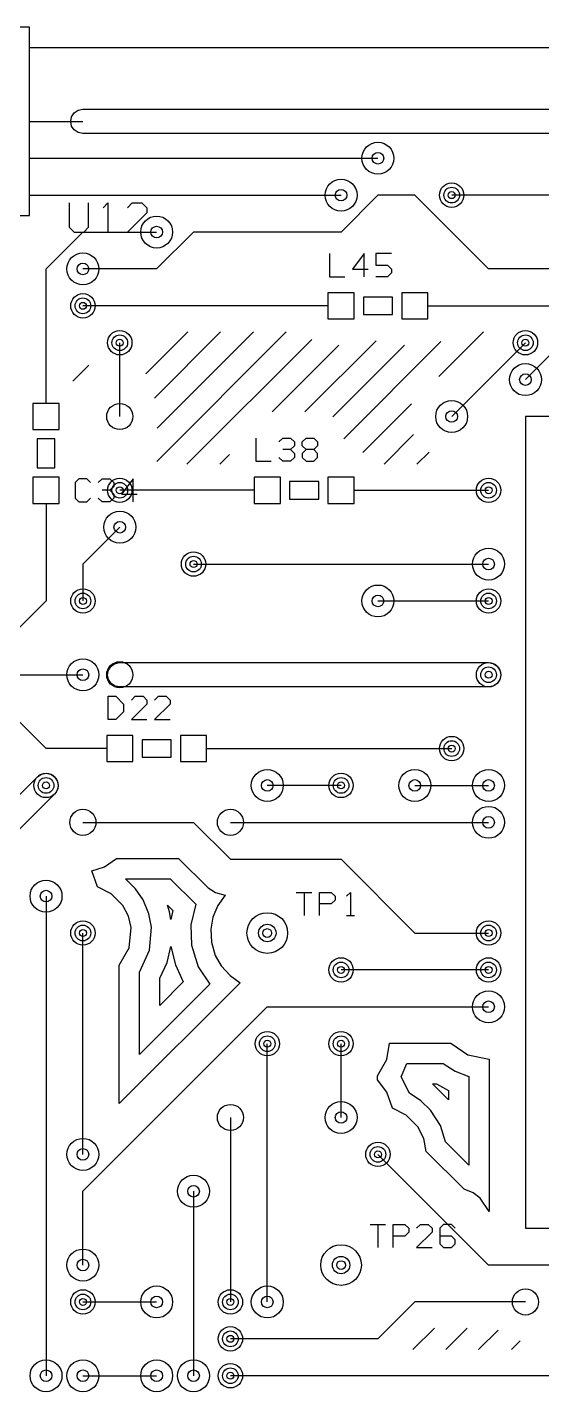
# Model space of a CAD drawing. Extents: x 7 to 280, y 7 to 360.
# Drawn here: x 104.76 to 122.48, y 197.57 to 244.54 of the extents above; entities that cross this region are included whole.
import ezdxf

# ---------------------------------------------------------------- set-up
doc = ezdxf.new("R2010")
doc.units = 0
doc.layers.add('SCORE', color=5, linetype='CONTINUOUS')

msp = doc.modelspace()

# ---------------------------------------------------------------- linework, layer by layer
at = {"layer": 'SCORE'}
for p, q in [((104.8385, 244.5385), (102.1715, 244.5385)), ((104.8385, 238.0615), (104.8385, 244.5385)), ((104.8385, 243.84), (106.68, 243.84)), ((106.68, 243.84), (130.81, 243.84)), ((106.26, 241.3), (106.292, 241.4607)), ((106.292, 241.4607), (106.383, 241.597)), ((106.383, 241.597), (106.5193, 241.688)), ((106.5193, 241.688), (106.68, 241.72)), ((106.68, 241.72), (125.904, 241.72)), ((104.8385, 241.3), (106.68, 241.3)), ((106.292, 241.1393), (106.26, 241.3)), ((106.383, 241.003), (106.292, 241.1393)), ((106.5193, 240.912), (106.383, 241.003)), ((106.68, 240.88), (106.5193, 240.912)), ((125.556, 240.88), (106.68, 240.88)), ((104.8385, 240.03), (106.68, 240.03)), ((106.68, 240.03), (116.84, 240.03)), ((104.8385, 238.76), (106.68, 238.76)), ((106.68, 238.76), (115.57, 238.76)), ((116.84, 238.76), (115.57, 237.49)), ((118.11, 238.76), (116.84, 238.76)), ((120.65, 236.22), (118.11, 238.76)), ((124.46, 238.76), (119.38, 238.76)), ((106.21, 238.49), (106.21, 237.6567)), ((106.8767, 237.6567), (106.8767, 238.49)), ((107.3767, 238.3233), (107.5433, 238.49)), ((107.5433, 238.49), (107.5433, 237.49)), ((108.21, 238.3233), (108.3767, 238.49)), ((108.8767, 238.1567), (108.21, 237.49)), ((108.3767, 238.49), (108.71, 238.49)), ((108.71, 238.49), (108.8767, 238.3233)), ((108.8767, 238.3233), (108.8767, 238.1567)), ((102.1715, 238.0615), (104.8385, 238.0615)), ((105.41, 236.22), (106.68, 237.49)), ((106.21, 237.6567), (106.3767, 237.49)), ((106.3767, 237.49), (106.71, 237.49)), ((106.68, 237.49), (109.22, 237.49)), ((106.71, 237.49), (106.8767, 237.6567)), ((107.3767, 237.49), (107.71, 237.49)), ((108.21, 237.49), (108.8767, 237.49)), ((110.49, 237.49), (109.22, 236.22)), ((115.57, 237.49), (110.49, 237.49)), ((115.17, 236.75), (115.17, 235.95)), ((116.37, 236.75), (115.97, 236.2167)), ((116.37, 235.95), (116.37, 236.75)), ((117.3033, 236.75), (116.77, 236.75)), ((116.77, 236.75), (116.77, 236.35)), ((116.77, 236.35), (117.17, 236.35)), ((117.17, 236.35), (117.3033, 236.2167)), ((105.41, 233.68), (105.41, 236.22)), ((109.22, 236.22), (106.68, 236.22)), ((115.17, 235.95), (115.7033, 235.95)), ((115.97, 236.2167), (116.5033, 236.2167)), ((117.17, 235.95), (116.77, 235.95)), ((117.3033, 236.0833), (117.17, 235.95)), ((117.3033, 236.2167), (117.3033, 236.0833)), ((123.19, 236.22), (120.65, 236.22)), ((116.02, 235.4), (115.12, 235.4)), ((115.12, 235.4), (115.12, 234.5)), ((116.02, 234.5), (116.02, 235.4)), ((118.56, 235.4), (117.66, 235.4)), ((117.66, 235.4), (117.66, 234.5)), ((118.56, 234.5), (118.56, 235.4)), ((113.03, 234.95), (106.68, 234.95)), ((115.12, 234.95), (113.03, 234.95)), ((117.34, 235.25), (116.34, 235.25)), ((116.34, 235.25), (116.34, 234.65)), ((117.34, 234.65), (117.34, 235.25)), ((118.56, 234.95), (120.65, 234.95)), ((120.65, 234.95), (128.27, 234.95)), ((115.12, 234.5), (116.02, 234.5)), ((116.34, 234.65), (117.34, 234.65)), ((117.66, 234.5), (118.56, 234.5)), ((108.85, 232.6121), (110.2879, 234.05)), ((109.1419, 231.7726), (111.4193, 234.05)), ((109.2222, 229.5902), (113.682, 234.05)), ((109.2379, 230.7372), (112.5507, 234.05)), ((118.9419, 232.5217), (120.4703, 234.05)), ((105.41, 231.59), (105.41, 233.68)), ((107.95, 231.14), (107.95, 233.68)), ((110.2634, 229.5), (114.5596, 233.7962)), ((113.1948, 231.3), (115.4948, 233.6)), ((114.3261, 231.3), (116.7761, 233.75)), ((115.288, 231.1305), (117.7575, 233.6)), ((115.6633, 230.3745), (119.0102, 233.7213)), ((119.38, 231.14), (121.92, 233.68)), ((121.92, 232.41), (123.19, 233.68)), ((106.3312, 232.3561), (106.8812, 232.906)), ((105.86, 231.59), (104.96, 231.59)), ((104.96, 231.59), (104.96, 230.69)), ((105.86, 230.69), (105.86, 231.59)), ((116.3186, 229.8983), (117.9983, 231.5781)), ((156.21, 231.14), (121.92, 231.14)), ((121.92, 231.14), (121.92, 203.2)), ((104.96, 230.69), (105.86, 230.69)), ((105.71, 230.37), (105.11, 230.37)), ((105.11, 230.37), (105.11, 229.37)), ((105.71, 229.37), (105.71, 230.37)), ((112.63, 230.4), (112.63, 229.6)), ((113.43, 230.2667), (113.5633, 230.4)), ((113.5633, 230.4), (113.83, 230.4)), ((113.83, 230.4), (113.9633, 230.2667)), ((113.9633, 230.2667), (113.9633, 230.1333)), ((114.23, 230.2667), (114.3633, 230.4)), ((114.23, 230.1333), (114.23, 230.2667)), ((114.3633, 230.4), (114.63, 230.4)), ((114.63, 230.4), (114.7633, 230.2667)), ((114.7633, 230.2667), (114.7633, 230.1333)), ((117.0516, 229.5), (118.0705, 230.5189)), ((111.3948, 229.5), (111.73, 229.8352)), ((113.5633, 229.6), (113.43, 229.7333)), ((113.83, 230), (113.5633, 230)), ((113.9633, 230.1333), (113.83, 230)), ((113.83, 230), (113.9633, 229.8667)), ((113.9633, 229.7333), (113.83, 229.6)), ((113.9633, 229.8667), (113.9633, 229.7333)), ((114.3633, 230), (114.23, 230.1333)), ((114.3633, 230), (114.23, 229.8667)), ((114.23, 229.8667), (114.23, 229.7333)), ((114.23, 229.7333), (114.3633, 229.6)), ((114.63, 230), (114.3633, 230)), ((114.7633, 230.1333), (114.63, 230)), ((114.7633, 229.8667), (114.63, 230)), ((114.63, 229.6), (114.7633, 229.7333)), ((114.7633, 229.7333), (114.7633, 229.8667)), ((118.183, 229.5), (118.6007, 229.9177)), ((105.11, 229.37), (105.71, 229.37)), ((112.63, 229.6), (113.1633, 229.6)), ((113.83, 229.6), (113.5633, 229.6)), ((114.3633, 229.6), (114.63, 229.6)), ((105.86, 229.05), (104.96, 229.05)), ((104.96, 229.05), (104.96, 228.15)), ((105.86, 228.15), (105.86, 229.05)), ((106.5433, 229), (106.41, 228.8667)), ((106.41, 228.8667), (106.41, 228.3333)), ((106.81, 229), (106.5433, 229)), ((106.9433, 228.8667), (106.81, 229)), ((107.21, 228.8667), (107.3433, 229)), ((107.3433, 229), (107.61, 229)), ((107.61, 229), (107.7433, 228.8667)), ((107.7433, 228.8667), (107.7433, 228.7333)), ((108.41, 229), (108.01, 228.4667)), ((108.41, 228.2), (108.41, 229)), ((113.48, 229.05), (112.58, 229.05)), ((112.58, 229.05), (112.58, 228.15)), ((113.48, 228.15), (113.48, 229.05)), ((114.8, 228.9), (113.8, 228.9)), ((113.8, 228.9), (113.8, 228.3)), ((114.8, 228.3), (114.8, 228.9)), ((116.02, 229.05), (115.12, 229.05)), ((115.12, 229.05), (115.12, 228.15)), ((116.02, 228.15), (116.02, 229.05)), ((106.41, 228.3333), (106.5433, 228.2)), ((106.81, 228.2), (106.9433, 228.3333)), ((107.3433, 228.2), (107.21, 228.3333)), ((107.61, 228.6), (107.3433, 228.6)), ((107.7433, 228.7333), (107.61, 228.6)), ((107.61, 228.6), (107.7433, 228.4667)), ((107.7433, 228.3333), (107.61, 228.2)), ((107.7433, 228.4667), (107.7433, 228.3333)), ((110.49, 228.6), (107.95, 228.6)), ((108.01, 228.4667), (108.5433, 228.4667)), ((112.58, 228.6), (110.49, 228.6)), ((113.8, 228.3), (114.8, 228.3)), ((116.02, 228.6), (118.11, 228.6)), ((118.11, 228.6), (120.65, 228.6)), ((104.96, 228.15), (105.86, 228.15)), ((105.41, 228.15), (105.41, 226.06)), ((106.5433, 228.2), (106.81, 228.2)), ((107.61, 228.2), (107.3433, 228.2)), ((112.58, 228.15), (113.48, 228.15)), ((115.12, 228.15), (116.02, 228.15)), ((107.95, 227.33), (106.68, 226.06)), ((105.41, 226.06), (105.41, 224.79)), ((106.68, 226.06), (106.68, 224.79)), ((110.49, 226.06), (120.65, 226.06)), ((105.41, 224.79), (104.14, 223.52)), ((116.84, 224.79), (120.65, 224.79)), ((107.653, 222.547), (107.7893, 222.638)), ((107.7893, 222.638), (107.95, 222.67)), ((107.95, 222.67), (120.65, 222.67)), ((120.65, 222.67), (120.8107, 222.638)), ((120.8107, 222.638), (120.947, 222.547)), ((96.52, 222.25), (106.68, 222.25)), ((107.53, 222.25), (107.562, 222.4107)), ((107.562, 222.0893), (107.53, 222.25)), ((107.562, 222.4107), (107.653, 222.547)), ((120.947, 222.547), (121.038, 222.4107)), ((121.038, 222.4107), (121.07, 222.25)), ((121.07, 222.25), (121.038, 222.0893)), ((107.653, 221.953), (107.562, 222.0893)), ((107.7893, 221.862), (107.653, 221.953)), ((107.95, 221.83), (107.7893, 221.862)), ((120.65, 221.83), (107.95, 221.83)), ((120.8107, 221.862), (120.65, 221.83)), ((120.947, 221.953), (120.8107, 221.862)), ((121.038, 222.0893), (120.947, 221.953)), ((107.55, 220.71), (107.55, 221.51)), ((107.55, 221.51), (107.8167, 221.51)), ((107.8167, 221.51), (108.0833, 221.2433)), ((108.0833, 221.2433), (108.0833, 220.9767)), ((108.35, 221.3767), (108.4833, 221.51)), ((108.8833, 221.2433), (108.35, 220.71)), ((108.4833, 221.51), (108.75, 221.51)), ((108.75, 221.51), (108.8833, 221.3767)), ((108.8833, 221.3767), (108.8833, 221.2433)), ((109.15, 221.3767), (109.2833, 221.51)), ((109.6833, 221.2433), (109.15, 220.71)), ((109.2833, 221.51), (109.55, 221.51)), ((109.55, 221.51), (109.6833, 221.3767)), ((109.6833, 221.3767), (109.6833, 221.2433)), ((105.41, 219.71), (104.14, 220.98)), ((108.0833, 220.9767), (107.8167, 220.71)), ((107.8167, 220.71), (107.55, 220.71)), ((108.35, 220.71), (108.8833, 220.71)), ((109.15, 220.71), (109.6833, 220.71)), ((108.4, 220.16), (107.5, 220.16)), ((107.5, 220.16), (107.5, 219.26)), ((108.4, 219.26), (108.4, 220.16)), ((109.72, 220.01), (108.72, 220.01)), ((108.72, 220.01), (108.72, 219.41)), ((109.72, 219.41), (109.72, 220.01)), ((110.94, 220.16), (110.04, 220.16)), ((110.04, 220.16), (110.04, 219.26)), ((110.94, 219.26), (110.94, 220.16)), ((107.5, 219.71), (105.41, 219.71)), ((108.72, 219.41), (109.72, 219.41)), ((110.94, 219.71), (113.03, 219.71)), ((113.03, 219.71), (119.38, 219.71)), ((107.5, 219.26), (108.4, 219.26)), ((110.04, 219.26), (110.94, 219.26)), ((101.2753, 214.8964), (105.113, 218.737)), ((105.113, 218.737), (105.2493, 218.828)), ((105.2493, 218.828), (105.41, 218.86)), ((105.41, 218.86), (105.5707, 218.828)), ((105.5707, 218.828), (105.707, 218.737)), ((105.707, 218.737), (105.798, 218.6007)), ((105.798, 218.6007), (105.83, 218.44)), ((105.83, 218.44), (105.8119, 218.3181)), ((115.57, 218.44), (113.03, 218.44)), ((118.11, 218.44), (120.65, 218.44)), ((105.7347, 218.1736), (101.8664, 214.3053)), ((105.8119, 218.3181), (105.7347, 218.1736)), ((106.68, 217.17), (110.49, 217.17)), ((110.49, 217.17), (111.76, 215.9)), ((111.76, 217.17), (120.65, 217.17)), ((106.9861, 215.4983), (107.4266, 215.6431)), ((107.4266, 215.6431), (107.8315, 215.92)), ((107.8315, 215.92), (109.9722, 215.92)), ((109.9722, 215.92), (110.9941, 214.9126)), ((111.76, 215.9), (115.57, 215.9)), ((115.57, 215.9), (118.11, 213.36)), ((107.1804, 214.9527), (106.9861, 215.4983)), ((108.1477, 215.22), (109.6823, 215.22)), ((108.4944, 214.884), (108.1477, 215.22)), ((109.6823, 215.22), (110.5737, 214.3531)), ((107.658, 214.7132), (107.1804, 214.9527)), ((108.053, 214.3099), (107.658, 214.7132)), ((108.7568, 214.5007), (108.4944, 214.884)), ((110.9941, 214.9126), (111.2502, 214.7591)), ((111.2502, 214.7591), (111.5809, 214.6636)), ((111.5809, 214.6636), (111.3236, 214.3027)), ((114.03, 214.76), (114.5633, 214.76)), ((114.2967, 214.76), (114.2967, 213.96)), ((114.83, 213.96), (114.83, 214.76)), ((114.83, 214.76), (115.23, 214.76)), ((115.23, 214.76), (115.3633, 214.6267)), ((115.7633, 214.6267), (115.8967, 214.76)), ((115.8967, 214.76), (115.8967, 213.96)), ((105.41, 214.63), (105.41, 198.12)), ((108.245, 213.9418), (108.053, 214.3099)), ((108.9551, 214.022), (108.7568, 214.5007)), ((109.5964, 214.3159), (109.7727, 214.1396)), ((109.6625, 214.0858), (109.5964, 214.3159)), ((110.5737, 214.3531), (110.3961, 213.6465)), ((111.3236, 214.3027), (111.1568, 213.9)), ((115.23, 214.36), (114.83, 214.36)), ((115.3633, 214.4933), (115.23, 214.36)), ((115.3633, 214.6267), (115.3633, 214.4933)), ((108.3387, 213.5505), (108.245, 213.9418)), ((109.0406, 213.5654), (108.9551, 214.022)), ((109.7136, 213.8281), (109.6625, 214.0858)), ((109.7727, 214.1396), (109.7136, 213.8281)), ((111.1568, 213.9), (111.0849, 213.4899)), ((115.7633, 213.96), (116.03, 213.96)), ((106.68, 205.74), (106.68, 213.36)), ((108.2696, 212.8496), (108.3387, 213.5505)), ((108.9735, 212.7643), (109.0406, 213.5654)), ((110.3961, 213.6465), (110.4146, 212.9373)), ((111.0849, 213.4899), (111.107, 213.04)), ((118.11, 213.36), (120.65, 213.36)), ((107.93, 212.2532), (108.2696, 212.8496)), ((109.577, 212.3453), (109.7136, 212.8919)), ((109.7136, 212.8919), (109.865, 212.264)), ((110.4146, 212.9373), (110.6499, 212.1963)), ((111.107, 213.04), (111.2394, 212.5891)), ((108.63, 212.0141), (108.9735, 212.7643)), ((109.33, 211.8113), (109.577, 212.3453)), ((111.2394, 212.5891), (111.444, 212.2265)), ((107.93, 207.4878), (107.93, 212.2532)), ((108.63, 209.1777), (108.63, 212.0141)), ((109.865, 212.264), (110.1362, 211.6738)), ((110.6499, 212.1963), (111.051, 211.5987)), ((111.444, 212.2265), (111.7465, 211.8927)), ((111.7465, 211.8927), (112.0928, 211.6506)), ((120.65, 212.09), (115.57, 212.09)), ((112.0928, 211.6506), (107.93, 207.4878)), ((111.051, 211.5987), (108.63, 209.1777)), ((109.33, 210.8677), (109.33, 211.8113)), ((110.1362, 211.6738), (109.33, 210.8677)), ((106.68, 204.47), (113.03, 210.82)), ((113.03, 210.82), (120.65, 210.82)), ((113.03, 200.66), (113.03, 209.55)), ((115.57, 207.01), (115.57, 209.55)), ((117.1488, 209.007), (117.2393, 209.57)), ((117.2393, 209.57), (119.3555, 209.57)), ((119.3555, 209.57), (119.9365, 209.168)), ((119.9365, 209.168), (120.6685, 209.0207)), ((120.6685, 209.0207), (120.6699, 203.778)), ((116.82, 208.4432), (117.1488, 209.007)), ((117.6441, 208.4045), (117.8397, 208.87)), ((117.8397, 208.87), (119.0864, 208.87)), ((119.0864, 208.87), (119.4956, 208.6031)), ((119.4956, 208.6031), (119.9687, 208.4154)), ((116.82, 208.3045), (116.82, 208.4432)), ((117.1442, 207.882), (116.82, 208.3045)), ((117.9253, 207.8462), (117.6441, 208.4045)), ((118.7147, 208.17), (118.8573, 208.17)), ((119.2689, 207.6162), (118.7147, 208.17)), ((118.8573, 208.17), (119.2688, 207.9341)), ((119.9687, 208.4154), (119.9694, 205.3683)), ((117.3404, 207.3327), (117.1442, 207.882)), ((118.3222, 207.5886), (117.9253, 207.8462)), ((119.2688, 207.9341), (119.2689, 207.6162)), ((117.818, 207.0932), (117.3404, 207.3327)), ((118.6544, 207.264), (118.3222, 207.5886)), ((118.9908, 206.7345), (118.6544, 207.264)), ((111.76, 207.01), (111.76, 200.66)), ((118.213, 206.6899), (117.818, 207.0932)), ((118.4188, 206.283), (118.213, 206.6899)), ((119.1706, 206.1671), (118.9908, 206.7345)), ((118.5065, 205.8412), (118.4188, 206.283)), ((120.65, 201.93), (116.84, 205.74)), ((119.8055, 204.5422), (118.5065, 205.8412)), ((119.9694, 205.3683), (119.1706, 206.1671)), ((106.68, 201.93), (106.68, 204.47)), ((110.49, 204.47), (110.49, 198.12)), ((120.1225, 204.4155), (119.8055, 204.5422)), ((120.3623, 204.2376), (120.1225, 204.4155)), ((120.6699, 203.778), (120.3623, 204.2376)), ((116.57, 203.33), (117.1033, 203.33)), ((116.8367, 203.33), (116.8367, 202.53)), ((117.37, 202.53), (117.37, 203.33)), ((117.37, 203.33), (117.77, 203.33)), ((117.77, 202.93), (117.37, 202.93)), ((117.77, 203.33), (117.9033, 203.1967)), ((117.9033, 203.0633), (117.77, 202.93)), ((117.9033, 203.1967), (117.9033, 203.0633)), ((118.17, 203.1967), (118.3033, 203.33)), ((118.7033, 203.0633), (118.17, 202.53)), ((118.3033, 203.33), (118.57, 203.33)), ((118.57, 203.33), (118.7033, 203.1967)), ((118.7033, 203.1967), (118.7033, 203.0633)), ((119.1033, 203.33), (118.97, 203.1967)), ((118.97, 203.1967), (118.97, 202.6633)), ((119.37, 202.93), (118.97, 202.93)), ((119.37, 203.33), (119.1033, 203.33)), ((119.5033, 203.1967), (119.37, 203.33)), ((119.5033, 202.7967), (119.37, 202.93)), ((121.92, 203.2), (156.21, 203.2)), ((118.17, 202.53), (118.7033, 202.53)), ((118.97, 202.6633), (119.1033, 202.53)), ((119.1033, 202.53), (119.37, 202.53)), ((119.37, 202.53), (119.5033, 202.6633)), ((119.5033, 202.6633), (119.5033, 202.7967)), ((130.81, 201.93), (120.65, 201.93)), ((106.68, 200.66), (109.22, 200.66)), ((118.11, 200.66), (116.84, 199.39)), ((121.92, 200.66), (118.11, 200.66)), ((118.0452, 199.02), (118.7852, 199.76)), ((119.1766, 199.02), (119.9166, 199.76)), ((120.3079, 199.02), (120.9798, 199.6919)), ((116.84, 199.39), (111.76, 199.39)), ((121.4393, 199.02), (121.7416, 199.3222)), ((106.68, 198.12), (109.22, 198.12)), ((128.27, 198.12), (111.76, 198.12))]:
    msp.add_line(p, q, dxfattribs=at)
for centre, radius in [((116.84, 240.03), 0.55), ((116.84, 240.03), 0.2), ((115.57, 238.76), 0.55), ((119.38, 238.76), 0.42), ((115.57, 238.76), 0.2), ((119.38, 238.76), 0.27), ((119.38, 238.76), 0.12), ((109.22, 237.49), 0.55), ((109.22, 237.49), 0.2), ((106.68, 236.22), 0.55), ((106.68, 236.22), 0.2), ((106.68, 234.95), 0.42), ((106.68, 234.95), 0.27), ((106.68, 234.95), 0.12), ((107.95, 233.68), 0.42), ((107.95, 233.68), 0.27), ((121.92, 233.68), 0.42), ((121.92, 233.68), 0.27), ((107.95, 233.68), 0.12), ((121.92, 233.68), 0.12), ((121.92, 232.41), 0.55), ((121.92, 232.41), 0.2), ((107.95, 231.14), 0.45), ((119.38, 231.14), 0.55), ((119.38, 231.14), 0.2), ((107.95, 228.6), 0.42), ((107.95, 228.6), 0.27), ((120.65, 228.6), 0.42), ((120.65, 228.6), 0.27), ((107.95, 228.6), 0.12), ((120.65, 228.6), 0.12), ((107.95, 227.33), 0.55), ((107.95, 227.33), 0.2), ((110.49, 226.06), 0.42), ((120.65, 226.06), 0.55), ((110.49, 226.06), 0.27), ((110.49, 226.06), 0.12), ((120.65, 226.06), 0.2), ((106.68, 224.79), 0.42), ((106.68, 224.79), 0.27), ((116.84, 224.79), 0.55), ((116.84, 224.79), 0.2), ((120.65, 224.79), 0.42), ((120.65, 224.79), 0.27), ((106.68, 224.79), 0.12), ((120.65, 224.79), 0.12), ((106.68, 222.25), 0.55), ((107.95, 222.25), 0.45), ((120.65, 222.25), 0.42), ((106.68, 222.25), 0.2), ((120.65, 222.25), 0.27), ((120.65, 222.25), 0.12), ((119.38, 219.71), 0.42), ((119.38, 219.71), 0.27), ((119.38, 219.71), 0.12), ((113.03, 218.44), 0.55), ((118.11, 218.44), 0.55), ((120.65, 218.44), 0.55), ((105.41, 218.44), 0.42), ((105.41, 218.44), 0.27), ((105.41, 218.44), 0.12), ((113.03, 218.44), 0.2), ((115.57, 218.44), 0.42), ((115.57, 218.44), 0.27), ((115.57, 218.44), 0.12), ((118.11, 218.44), 0.2), ((120.65, 218.44), 0.2), ((106.68, 217.17), 0.45), ((111.76, 217.17), 0.45), ((120.65, 217.17), 0.55), ((120.65, 217.17), 0.2), ((105.41, 214.63), 0.55), ((105.41, 214.63), 0.2), ((106.68, 213.36), 0.42), ((113.03, 213.36), 0.7), ((120.65, 213.36), 0.42), ((106.68, 213.36), 0.27), ((106.68, 213.36), 0.12), ((113.03, 213.36), 0.3), ((113.03, 213.36), 0.15), ((120.65, 213.36), 0.27), ((120.65, 213.36), 0.12), ((115.57, 212.09), 0.42), ((115.57, 212.09), 0.27), ((120.65, 212.09), 0.42), ((120.65, 212.09), 0.27), ((115.57, 212.09), 0.12), ((120.65, 212.09), 0.12), ((120.65, 210.82), 0.55), ((120.65, 210.82), 0.2), ((113.03, 209.55), 0.42), ((115.57, 209.55), 0.42), ((113.03, 209.55), 0.27), ((113.03, 209.55), 0.12), ((115.57, 209.55), 0.27), ((115.57, 209.55), 0.12), ((111.76, 207.01), 0.45), ((115.57, 207.01), 0.55), ((115.57, 207.01), 0.2), ((106.68, 205.74), 0.55), ((106.68, 205.74), 0.2), ((116.84, 205.74), 0.42), ((116.84, 205.74), 0.27), ((116.84, 205.74), 0.12), ((110.49, 204.47), 0.55), ((110.49, 204.47), 0.2), ((106.68, 201.93), 0.55), ((115.57, 201.93), 0.7), ((106.68, 201.93), 0.2), ((115.57, 201.93), 0.3), ((115.57, 201.93), 0.15), ((106.68, 200.66), 0.42), ((109.22, 200.66), 0.55), ((111.76, 200.66), 0.42), ((113.03, 200.66), 0.55), ((121.92, 200.66), 0.45), ((106.68, 200.66), 0.27), ((106.68, 200.66), 0.12), ((109.22, 200.66), 0.2), ((111.76, 200.66), 0.27), ((111.76, 200.66), 0.12), ((113.03, 200.66), 0.2), ((111.76, 199.39), 0.42), ((111.76, 199.39), 0.27), ((111.76, 199.39), 0.12), ((105.41, 198.12), 0.55), ((105.41, 198.12), 0.2), ((106.68, 198.12), 0.55), ((106.68, 198.12), 0.2), ((109.22, 198.12), 0.55), ((109.22, 198.12), 0.2), ((110.49, 198.12), 0.55), ((110.49, 198.12), 0.2), ((111.76, 198.12), 0.42), ((111.76, 198.12), 0.27), ((111.76, 198.12), 0.12)]:
    msp.add_circle(centre, radius, dxfattribs=at)

doc.saveas('drawing.dxf')
